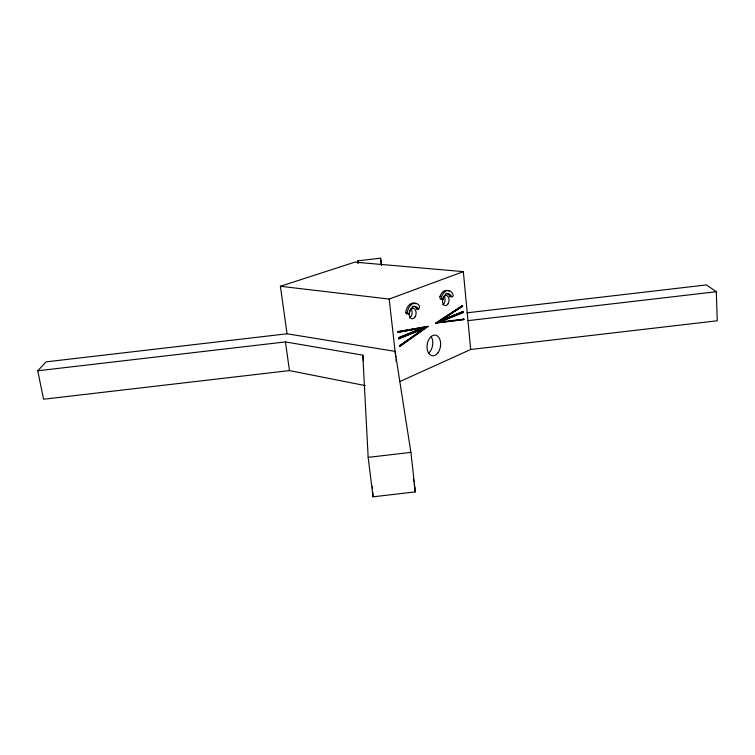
<?xml version="1.0" encoding="UTF-8"?>
<svg xmlns="http://www.w3.org/2000/svg" width="755" height="755" viewBox="0 0 755 755"><rect width="100%" height="100%" fill="white"/><g stroke="black" fill="none" stroke-linecap="round" stroke-linejoin="round"><path stroke-width="1.13" d="M37.75 370.78L46.093 361.871L287.051 333.786L395.11 351.386L410.899 452.396L415.335 491.911L373.045 496.818L368.166 457.36L362.796 355.143L285.428 341.921L37.75 370.78L43.563 399.225L289.467 370.592L365.382 385.626M399.48 345.809L424.48 328.416L399.48 345.809L399.933 346.394L428.104 326.396L397.885 331.653L398.357 332.323L423.593 327.727L397.961 332.257M399.537 346.328L423.951 329.01M425.829 327.679L427.707 326.349M463.919 319.582L463.476 319.035L463.919 319.582L435.72 323.055L462.202 305.662L462.636 306.209L440.023 320.762L462.636 306.209M436.116 323.102L462.589 305.709M399.659 381.643L470.676 349.489L717.25 320.781L716.316 291.713L706.406 284.918L467.034 312.815M424.48 328.416L398.687 338.806L398.574 337.768L423.593 327.727M440.42 320.818L463.145 311.494L463.24 312.466L439.363 322.074L463.24 312.466M398.687 338.806L424.084 328.359M398.574 337.768L423.196 327.67M442.185 319.875L463.145 311.494M287.051 333.786L280.398 286.287L389.184 299.065L463.334 271.64L470.676 349.489M280.398 286.287L354.85 262.136L463.334 271.64M397.885 331.653L428.104 326.396M439.363 322.074L463.872 319.082M435.72 323.055L463.523 319.525M357.964 263.136L357.842 260.834L380.548 258.182L381.615 265.014M467.958 320.648L716.316 291.713M368.166 457.36L410.899 452.396M445.79 293.487A7.154 4.577 -83.4 0 1 449.782 296.385L451.367 296.555A1.585 1.01 -83.6 0 0 452.632 296.649A1.585 1.01 -83.6 0 0 453.094 294.743A10.277 6.559 -83.4 0 0 447.356 290.562A10.277 6.559 -83.4 0 0 441.609 296.602L440.014 296.422A2.378 1.529 -83.5 0 0 441.316 299.48L442.911 299.659A7.163 4.577 -83.4 0 1 446.762 293.818A7.163 4.577 -83.4 0 1 451.367 296.555M412.447 306.303A7.39 4.889 -82.7 0 1 416.798 309.031L418.402 309.229A2.444 1.604 -83 0 0 419.025 305.331A10.617 7.003 -82.7 0 0 412.107 304.076A10.617 7.003 -82.7 0 0 407.285 312.579A1.661 1.104 -82.7 0 0 408.153 314.042A1.661 1.104 -82.7 0 0 409.408 312.947A7.399 4.879 -82.7 0 1 413.391 306.7A7.399 4.879 -82.7 0 1 418.402 309.229M415.93 303.793A10.608 7.012 -82.7 0 0 405.69 312.372L407.285 312.579M413.4 479.198L413.749 481.511M414.108 483.823L415.335 491.911M285.428 341.921L289.467 370.592M362.796 355.143L363.485 360.833M357.842 260.834L358.125 263.165M380.548 258.182L381.35 265.175M389.184 299.065L395.762 357.077M396.016 359.352L396.281 361.626M398.291 331.709L398.357 332.323M398.97 337.834L399.093 338.863M399.876 345.865L399.933 346.394M462.202 305.662L462.249 306.162M462.749 311.438L462.843 312.419M372.423 486.305L372.564 488.645M372.772 492.147L373.045 496.818M444.148 296.205A5.068 3.256 -83.4 0 1 442.704 304.822M411.041 308.908A5.228 3.473 -82.7 0 1 409.71 317.846M442.911 299.659A2.388 1.529 -83.5 0 1 441.609 296.602M440.014 296.422A10.268 6.559 -83.4 0 1 449.093 291.241M451.226 296.234A1.585 1.01 -83.6 0 1 449.782 296.385M407.058 313.75A1.661 1.104 -82.7 0 1 405.69 312.372M417.411 308.276A2.444 1.604 -83 0 1 416.798 309.031M431.313 336.834A10.362 6.729 -81.4 0 1 428.755 353M448.111 303.755A5.077 3.246 -83.4 0 0 446.639 295.573A5.077 3.246 -83.4 0 0 442.619 302.387A5.077 3.246 -83.4 0 0 448.111 303.755M415.203 316.713A5.247 3.473 -82.7 0 0 413.419 308.399A5.247 3.473 -82.7 0 0 409.286 315.647A5.247 3.473 -82.7 0 0 415.203 316.713M438.051 352.642A10.428 6.71 -81.4 0 0 436.352 335.38A10.428 6.71 -81.4 0 0 427.085 348.272A10.428 6.71 -81.4 0 0 438.051 352.642"/></g></svg>
